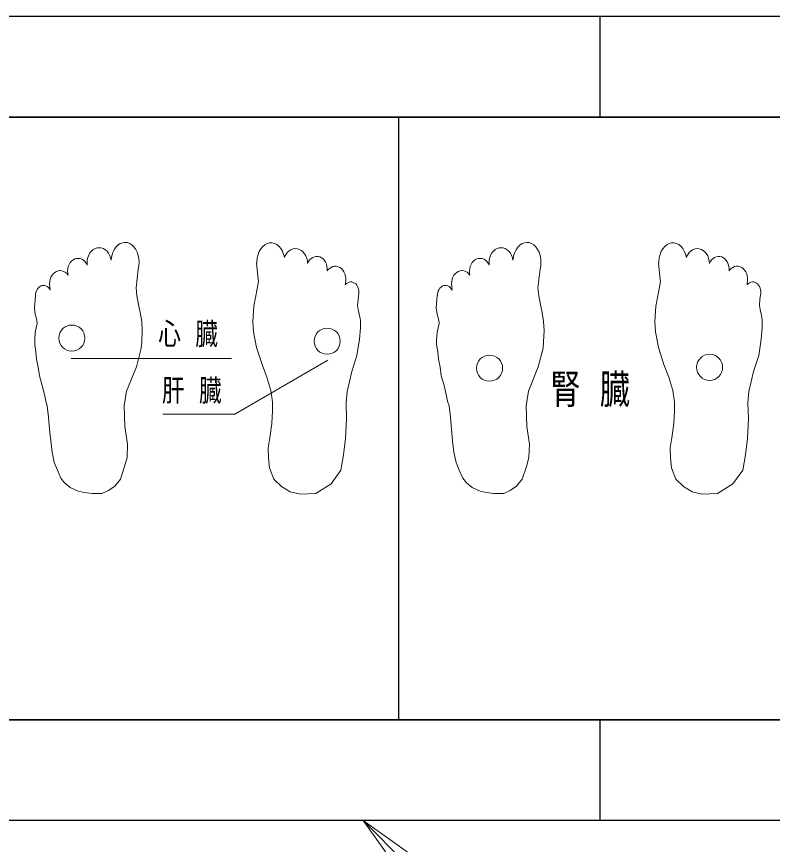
# Model space of a CAD drawing. Units: millimetres on the paper. Extents: x -365 to 0, y -5 to 257.
# Drawn here: x -251.27 to -236.23, y 177.94 to 194.42 of the extents above; entities that cross this region are included whole.
import ezdxf

# ---------------------------------------------------------------- set-up
doc = ezdxf.new("R2010")
doc.units = ezdxf.units.MM
doc.layers.add('LY_1', color=7, linetype='Continuous', lineweight=13)
doc.styles.add('ＭＳ ゴシック', font='')
doc.styles.get('ＭＳ ゴシック').set_extended_font_data('MS Gothic')

# ---------------------------------------------------------------- blocks, each defined once
blk = doc.blocks.new('open_arrow')
at = {"color": 0, "linetype": 'Continuous', "lineweight": -2}
blk.add_lwpolyline([(7.5, 1.25), (0, 0), (7.5, -1.25)], dxfattribs=at)

msp = doc.modelspace()

# ---------------------------------------------------------------- linework, layer by layer
at = {"layer": 'LY_1', "lineweight": 25}
for p, q in [((-239.663, 194.421), (-251.663, 194.421)), ((-227.663, 194.421), (-239.663, 194.421)), ((-239.663, 194.421), (-239.663, 192.421)), ((-239.663, 194.421), (-239.663, 192.421)), ((-251.663, 192.421), (-227.663, 192.421)), ((-239.663, 192.421), (-251.663, 192.421)), ((-243.663, 180.421), (-243.663, 192.421)), ((-227.663, 192.421), (-239.663, 192.421)), ((-239.663, 180.421), (-251.663, 180.421)), ((-251.663, 180.421), (-227.663, 180.421)), ((-239.663, 180.421), (-239.663, 178.421)), ((-227.663, 180.421), (-239.663, 180.421)), ((-239.663, 180.421), (-239.663, 178.421)), ((-239.663, 178.421), (-251.663, 178.421)), ((-227.663, 178.421), (-239.663, 178.421))]:
    msp.add_line(p, q, dxfattribs=at)
at = {"layer": 'LY_1'}
for p, q in [((-249.628, 189.821), (-249.67, 189.817)), ((-249.587, 189.816), (-249.628, 189.821)), ((-249.297, 189.831), (-249.331, 189.781)), ((-249.258, 189.871), (-249.297, 189.831)), ((-249.213, 189.901), (-249.258, 189.871)), ((-249.166, 189.92), (-249.213, 189.901)), ((-249.118, 189.927), (-249.166, 189.92)), ((-249.069, 189.921), (-249.118, 189.927)), ((-249.022, 189.904), (-249.069, 189.921)), ((-248.978, 189.875), (-249.022, 189.904)), ((-248.937, 189.835), (-248.978, 189.875)), ((-248.902, 189.787), (-248.937, 189.835)), ((-246.373, 189.846), (-246.41, 189.8)), ((-246.331, 189.881), (-246.373, 189.845)), ((-246.285, 189.905), (-246.331, 189.881)), ((-246.237, 189.917), (-246.285, 189.905)), ((-246.188, 189.918), (-246.237, 189.917)), ((-246.14, 189.906), (-246.188, 189.918)), ((-246.094, 189.882), (-246.14, 189.906)), ((-246.052, 189.848), (-246.094, 189.882)), ((-246.014, 189.803), (-246.052, 189.848)), ((-241.628, 189.821), (-241.67, 189.817)), ((-241.587, 189.816), (-241.628, 189.821)), ((-241.297, 189.831), (-241.331, 189.781)), ((-241.258, 189.871), (-241.297, 189.831)), ((-241.213, 189.901), (-241.258, 189.871)), ((-241.166, 189.92), (-241.213, 189.901)), ((-241.118, 189.927), (-241.166, 189.92)), ((-241.069, 189.921), (-241.118, 189.927)), ((-241.022, 189.904), (-241.069, 189.921)), ((-240.978, 189.875), (-241.022, 189.904)), ((-240.937, 189.835), (-240.978, 189.875)), ((-240.902, 189.787), (-240.937, 189.835)), ((-238.373, 189.846), (-238.41, 189.8)), ((-238.331, 189.881), (-238.373, 189.846)), ((-238.285, 189.905), (-238.331, 189.881)), ((-238.237, 189.917), (-238.285, 189.905)), ((-238.188, 189.918), (-238.237, 189.917)), ((-238.14, 189.906), (-238.188, 189.918)), ((-238.094, 189.882), (-238.14, 189.906)), ((-238.052, 189.848), (-238.094, 189.882)), ((-238.014, 189.803), (-238.052, 189.848)), ((-249.837, 189.673), (-249.855, 189.626)), ((-249.813, 189.716), (-249.837, 189.673)), ((-249.783, 189.753), (-249.813, 189.716)), ((-249.748, 189.782), (-249.783, 189.753)), ((-249.71, 189.804), (-249.748, 189.782)), ((-249.67, 189.817), (-249.71, 189.804)), ((-249.546, 189.802), (-249.587, 189.816)), ((-249.508, 189.779), (-249.546, 189.802)), ((-249.474, 189.749), (-249.508, 189.779)), ((-249.445, 189.712), (-249.474, 189.749)), ((-249.421, 189.669), (-249.445, 189.712)), ((-249.404, 189.621), (-249.421, 189.669)), ((-249.379, 189.66), (-249.391, 189.593)), ((-249.359, 189.723), (-249.379, 189.66)), ((-249.331, 189.781), (-249.359, 189.723)), ((-248.874, 189.73), (-248.902, 189.787)), ((-248.853, 189.667), (-248.874, 189.73)), ((-248.84, 189.6), (-248.853, 189.667)), ((-246.466, 189.686), (-246.482, 189.621)), ((-246.442, 189.747), (-246.466, 189.686)), ((-246.41, 189.8), (-246.442, 189.747)), ((-245.983, 189.75), (-246.014, 189.803)), ((-245.958, 189.69), (-245.983, 189.75)), ((-245.941, 189.624), (-245.958, 189.69)), ((-245.908, 189.692), (-245.931, 189.649)), ((-245.879, 189.73), (-245.908, 189.692)), ((-245.845, 189.76), (-245.879, 189.73)), ((-245.807, 189.783), (-245.845, 189.76)), ((-245.767, 189.797), (-245.807, 189.783)), ((-245.725, 189.803), (-245.767, 189.797)), ((-245.684, 189.799), (-245.725, 189.803)), ((-245.643, 189.786), (-245.684, 189.799)), ((-245.605, 189.764), (-245.643, 189.786)), ((-245.57, 189.735), (-245.605, 189.764)), ((-245.54, 189.699), (-245.57, 189.735)), ((-245.516, 189.656), (-245.54, 189.699)), ((-245.498, 189.609), (-245.516, 189.656)), ((-241.837, 189.673), (-241.855, 189.626)), ((-241.813, 189.716), (-241.837, 189.673)), ((-241.783, 189.753), (-241.813, 189.716)), ((-241.748, 189.782), (-241.783, 189.753)), ((-241.71, 189.804), (-241.748, 189.782)), ((-241.67, 189.817), (-241.71, 189.804)), ((-241.546, 189.802), (-241.587, 189.816)), ((-241.508, 189.779), (-241.546, 189.802)), ((-241.474, 189.749), (-241.508, 189.779)), ((-241.445, 189.712), (-241.474, 189.749)), ((-241.421, 189.669), (-241.445, 189.712)), ((-241.404, 189.621), (-241.421, 189.669)), ((-241.379, 189.66), (-241.391, 189.593)), ((-241.359, 189.723), (-241.379, 189.66)), ((-241.331, 189.781), (-241.359, 189.723)), ((-240.874, 189.73), (-240.902, 189.787)), ((-240.853, 189.667), (-240.874, 189.73)), ((-240.84, 189.6), (-240.853, 189.667)), ((-238.466, 189.686), (-238.482, 189.621)), ((-238.442, 189.747), (-238.466, 189.686)), ((-238.41, 189.8), (-238.442, 189.747)), ((-237.983, 189.75), (-238.014, 189.803)), ((-237.958, 189.69), (-237.983, 189.75)), ((-237.941, 189.624), (-237.958, 189.69)), ((-237.908, 189.692), (-237.931, 189.649)), ((-237.879, 189.73), (-237.908, 189.692)), ((-237.845, 189.76), (-237.879, 189.73)), ((-237.807, 189.783), (-237.845, 189.76)), ((-237.767, 189.797), (-237.807, 189.783)), ((-237.725, 189.803), (-237.767, 189.797)), ((-237.684, 189.799), (-237.725, 189.803)), ((-237.643, 189.786), (-237.684, 189.799)), ((-237.605, 189.764), (-237.643, 189.786)), ((-237.57, 189.735), (-237.605, 189.764)), ((-237.54, 189.699), (-237.57, 189.735)), ((-237.516, 189.656), (-237.54, 189.699)), ((-237.498, 189.609), (-237.516, 189.656)), ((-250.205, 189.523), (-250.227, 189.487)), ((-250.179, 189.554), (-250.205, 189.523)), ((-250.149, 189.579), (-250.179, 189.554)), ((-250.115, 189.597), (-250.149, 189.579)), ((-250.08, 189.607), (-250.115, 189.597)), ((-250.044, 189.609), (-250.08, 189.607)), ((-250.008, 189.604), (-250.044, 189.609)), ((-249.973, 189.591), (-250.008, 189.604)), ((-249.941, 189.57), (-249.973, 189.591)), ((-249.912, 189.543), (-249.941, 189.57)), ((-249.887, 189.51), (-249.912, 189.543)), ((-249.867, 189.472), (-249.887, 189.51)), ((-249.866, 189.576), (-249.87, 189.524)), ((-249.87, 189.524), (-249.867, 189.472)), ((-249.855, 189.626), (-249.866, 189.576)), ((-249.394, 189.57), (-249.404, 189.621)), ((-249.391, 189.593), (-249.394, 189.57)), ((-248.835, 189.53), (-248.84, 189.6)), ((-248.839, 189.461), (-248.835, 189.53)), ((-246.497, 189.514), (-246.466, 189.197)), ((-246.49, 189.552), (-246.491, 189.514)), ((-246.482, 189.621), (-246.49, 189.552)), ((-245.931, 189.649), (-245.941, 189.624)), ((-245.486, 189.559), (-245.498, 189.609)), ((-245.482, 189.507), (-245.486, 189.559)), ((-245.464, 189.543), (-245.482, 189.507)), ((-245.44, 189.577), (-245.464, 189.543)), ((-245.411, 189.605), (-245.44, 189.577)), ((-245.379, 189.627), (-245.411, 189.605)), ((-245.345, 189.641), (-245.379, 189.627)), ((-245.309, 189.647), (-245.345, 189.641)), ((-245.273, 189.646), (-245.309, 189.647)), ((-245.237, 189.637), (-245.273, 189.646)), ((-245.203, 189.62), (-245.237, 189.637)), ((-245.173, 189.596), (-245.203, 189.62)), ((-245.146, 189.566), (-245.173, 189.596)), ((-245.123, 189.53), (-245.146, 189.566)), ((-245.106, 189.49), (-245.123, 189.53)), ((-245.095, 189.447), (-245.106, 189.49)), ((-242.205, 189.523), (-242.227, 189.487)), ((-242.179, 189.554), (-242.205, 189.523)), ((-242.149, 189.579), (-242.179, 189.554)), ((-242.115, 189.597), (-242.149, 189.579)), ((-242.08, 189.607), (-242.115, 189.597)), ((-242.044, 189.609), (-242.08, 189.607)), ((-242.008, 189.604), (-242.044, 189.609)), ((-241.973, 189.591), (-242.008, 189.604)), ((-241.941, 189.57), (-241.973, 189.591)), ((-241.912, 189.543), (-241.941, 189.57)), ((-241.887, 189.51), (-241.912, 189.543)), ((-241.867, 189.472), (-241.887, 189.51)), ((-241.866, 189.576), (-241.87, 189.524)), ((-241.87, 189.524), (-241.867, 189.472)), ((-241.855, 189.626), (-241.866, 189.576)), ((-241.394, 189.57), (-241.404, 189.621)), ((-241.391, 189.593), (-241.394, 189.57)), ((-240.835, 189.53), (-240.84, 189.6)), ((-240.839, 189.461), (-240.835, 189.53)), ((-238.497, 189.514), (-238.466, 189.197)), ((-238.49, 189.552), (-238.491, 189.514)), ((-238.482, 189.621), (-238.49, 189.552)), ((-237.931, 189.649), (-237.941, 189.624)), ((-237.486, 189.559), (-237.498, 189.609)), ((-237.482, 189.507), (-237.486, 189.559)), ((-237.464, 189.543), (-237.482, 189.507)), ((-237.44, 189.577), (-237.464, 189.543)), ((-237.411, 189.605), (-237.44, 189.577)), ((-237.379, 189.627), (-237.411, 189.605)), ((-237.345, 189.641), (-237.379, 189.627)), ((-237.309, 189.647), (-237.345, 189.641)), ((-237.273, 189.646), (-237.309, 189.647)), ((-237.237, 189.637), (-237.273, 189.646)), ((-237.203, 189.62), (-237.237, 189.637)), ((-237.173, 189.596), (-237.203, 189.62)), ((-237.146, 189.566), (-237.173, 189.596)), ((-237.123, 189.53), (-237.146, 189.566)), ((-237.106, 189.49), (-237.123, 189.53)), ((-237.095, 189.447), (-237.106, 189.49)), ((-250.513, 189.329), (-250.543, 189.303)), ((-250.481, 189.349), (-250.513, 189.329)), ((-250.446, 189.361), (-250.481, 189.349)), ((-250.41, 189.365), (-250.446, 189.361)), ((-250.373, 189.362), (-250.41, 189.365)), ((-250.338, 189.35), (-250.373, 189.362)), ((-250.305, 189.331), (-250.338, 189.35)), ((-250.275, 189.306), (-250.305, 189.331)), ((-250.254, 189.403), (-250.258, 189.358)), ((-250.258, 189.358), (-250.256, 189.313)), ((-250.244, 189.446), (-250.254, 189.403)), ((-250.227, 189.487), (-250.244, 189.446)), ((-248.895, 189.021), (-248.851, 189.393)), ((-248.851, 189.393), (-248.839, 189.461)), ((-245.089, 189.402), (-245.095, 189.447)), ((-245.09, 189.357), (-245.089, 189.402)), ((-245.075, 189.378), (-245.09, 189.357)), ((-245.047, 189.407), (-245.075, 189.378)), ((-245.015, 189.429), (-245.047, 189.407)), ((-244.981, 189.444), (-245.015, 189.429)), ((-244.945, 189.452), (-244.981, 189.444)), ((-244.909, 189.451), (-244.945, 189.452)), ((-244.873, 189.443), (-244.909, 189.451)), ((-244.839, 189.427), (-244.873, 189.443)), ((-244.808, 189.404), (-244.839, 189.427)), ((-244.781, 189.374), (-244.808, 189.404)), ((-244.758, 189.339), (-244.781, 189.374)), ((-244.74, 189.3), (-244.758, 189.339)), ((-242.513, 189.329), (-242.543, 189.303)), ((-242.481, 189.349), (-242.513, 189.329)), ((-242.446, 189.361), (-242.481, 189.349)), ((-242.41, 189.365), (-242.446, 189.361)), ((-242.373, 189.362), (-242.41, 189.365)), ((-242.338, 189.35), (-242.373, 189.362)), ((-242.305, 189.331), (-242.338, 189.35)), ((-242.275, 189.306), (-242.305, 189.331)), ((-242.254, 189.403), (-242.258, 189.358)), ((-242.258, 189.358), (-242.256, 189.313)), ((-242.244, 189.446), (-242.254, 189.403)), ((-242.227, 189.487), (-242.244, 189.446)), ((-240.895, 189.021), (-240.851, 189.393)), ((-240.851, 189.393), (-240.839, 189.461)), ((-237.089, 189.402), (-237.095, 189.447)), ((-237.09, 189.357), (-237.089, 189.402)), ((-237.075, 189.378), (-237.09, 189.357)), ((-237.047, 189.407), (-237.075, 189.378)), ((-237.015, 189.429), (-237.047, 189.407)), ((-236.981, 189.444), (-237.015, 189.429)), ((-236.945, 189.452), (-236.981, 189.444)), ((-236.909, 189.451), (-236.945, 189.452)), ((-236.873, 189.443), (-236.909, 189.451)), ((-236.839, 189.427), (-236.873, 189.443)), ((-236.808, 189.404), (-236.839, 189.427)), ((-236.781, 189.374), (-236.808, 189.404)), ((-236.758, 189.339), (-236.781, 189.374)), ((-236.74, 189.3), (-236.758, 189.339)), ((-250.604, 189.192), (-250.613, 189.148)), ((-250.589, 189.233), (-250.604, 189.192)), ((-250.568, 189.271), (-250.589, 189.233)), ((-250.543, 189.303), (-250.568, 189.271)), ((-250.25, 189.274), (-250.275, 189.306)), ((-250.256, 189.313), (-250.25, 189.274)), ((-246.466, 189.197), (-246.456, 189.146)), ((-244.728, 189.257), (-244.74, 189.3)), ((-244.729, 189.122), (-244.723, 189.167)), ((-244.722, 189.212), (-244.728, 189.257)), ((-244.723, 189.167), (-244.722, 189.212)), ((-242.604, 189.192), (-242.613, 189.148)), ((-242.589, 189.233), (-242.604, 189.192)), ((-242.568, 189.271), (-242.589, 189.233)), ((-242.543, 189.303), (-242.568, 189.271)), ((-242.25, 189.274), (-242.275, 189.306)), ((-242.256, 189.313), (-242.25, 189.274)), ((-238.466, 189.197), (-238.456, 189.146)), ((-236.728, 189.257), (-236.74, 189.3)), ((-236.729, 189.122), (-236.723, 189.167)), ((-236.722, 189.212), (-236.728, 189.257)), ((-236.723, 189.167), (-236.722, 189.212)), ((-250.846, 189.017), (-250.865, 188.992)), ((-250.824, 189.038), (-250.846, 189.017)), ((-250.799, 189.055), (-250.824, 189.038)), ((-250.773, 189.065), (-250.799, 189.055)), ((-250.745, 189.07), (-250.773, 189.065)), ((-250.717, 189.068), (-250.745, 189.07)), ((-250.69, 189.061), (-250.717, 189.068)), ((-250.664, 189.047), (-250.69, 189.061)), ((-250.641, 189.028), (-250.664, 189.047)), ((-250.62, 189.005), (-250.641, 189.028)), ((-250.603, 188.977), (-250.62, 189.005)), ((-250.613, 189.148), (-250.616, 189.103)), ((-250.616, 189.103), (-250.612, 189.058)), ((-250.612, 189.058), (-250.609, 189.041)), ((-250.609, 189.041), (-250.603, 188.977)), ((-248.895, 189.021), (-248.877, 188.863)), ((-246.486, 189.002), (-246.548, 188.654)), ((-246.456, 189.146), (-246.486, 189.002)), ((-244.729, 189.122), (-244.731, 189.083)), ((-244.729, 189.086), (-244.731, 189.083)), ((-244.707, 189.107), (-244.729, 189.086)), ((-244.682, 189.124), (-244.707, 189.107)), ((-244.656, 189.135), (-244.682, 189.124)), ((-244.628, 189.14), (-244.656, 189.135)), ((-244.6, 189.138), (-244.628, 189.14)), ((-244.573, 189.131), (-244.6, 189.138)), ((-244.547, 189.118), (-244.573, 189.131)), ((-244.523, 189.1), (-244.547, 189.118)), ((-244.503, 189.077), (-244.523, 189.1)), ((-244.485, 189.049), (-244.503, 189.077)), ((-244.472, 189.018), (-244.485, 189.049)), ((-244.464, 188.985), (-244.472, 189.018)), ((-242.846, 189.017), (-242.865, 188.992)), ((-242.824, 189.038), (-242.846, 189.017)), ((-242.799, 189.055), (-242.824, 189.038)), ((-242.773, 189.065), (-242.799, 189.055)), ((-242.745, 189.07), (-242.773, 189.065)), ((-242.717, 189.068), (-242.745, 189.07)), ((-242.69, 189.061), (-242.717, 189.068)), ((-242.664, 189.047), (-242.69, 189.061)), ((-242.641, 189.028), (-242.664, 189.047)), ((-242.62, 189.005), (-242.641, 189.028)), ((-242.603, 188.977), (-242.62, 189.005)), ((-242.613, 189.148), (-242.616, 189.103)), ((-242.616, 189.103), (-242.612, 189.058)), ((-242.612, 189.058), (-242.609, 189.041)), ((-242.609, 189.041), (-242.603, 188.977)), ((-240.895, 189.021), (-240.877, 188.863)), ((-238.486, 189.002), (-238.548, 188.654)), ((-238.456, 189.146), (-238.486, 189.002)), ((-236.729, 189.122), (-236.731, 189.083)), ((-236.729, 189.086), (-236.731, 189.083)), ((-236.707, 189.107), (-236.729, 189.086)), ((-236.682, 189.124), (-236.707, 189.107)), ((-236.656, 189.135), (-236.682, 189.124)), ((-236.628, 189.14), (-236.656, 189.135)), ((-236.6, 189.138), (-236.628, 189.14)), ((-236.573, 189.131), (-236.6, 189.138)), ((-236.547, 189.118), (-236.573, 189.131)), ((-236.523, 189.1), (-236.547, 189.118)), ((-236.503, 189.077), (-236.523, 189.1)), ((-236.485, 189.049), (-236.503, 189.077)), ((-236.472, 189.018), (-236.485, 189.049)), ((-236.464, 188.985), (-236.472, 189.018)), ((-250.9, 188.869), (-250.919, 188.624)), ((-250.897, 188.896), (-250.898, 188.869)), ((-250.891, 188.93), (-250.897, 188.896)), ((-250.88, 188.962), (-250.891, 188.93)), ((-250.865, 188.992), (-250.88, 188.962)), ((-248.877, 188.863), (-248.839, 188.658)), ((-244.461, 188.916), (-244.477, 188.791)), ((-244.46, 188.951), (-244.464, 188.985)), ((-244.461, 188.916), (-244.46, 188.951)), ((-242.9, 188.869), (-242.919, 188.624)), ((-242.897, 188.896), (-242.898, 188.869)), ((-242.891, 188.93), (-242.897, 188.896)), ((-242.88, 188.962), (-242.891, 188.93)), ((-242.865, 188.991), (-242.88, 188.962)), ((-240.877, 188.863), (-240.839, 188.658)), ((-236.461, 188.916), (-236.477, 188.791)), ((-236.46, 188.951), (-236.464, 188.985)), ((-236.461, 188.916), (-236.46, 188.951)), ((-244.477, 188.791), (-244.487, 188.671)), ((-244.487, 188.671), (-244.475, 188.593)), ((-236.477, 188.791), (-236.487, 188.671)), ((-236.487, 188.671), (-236.475, 188.593)), ((-250.919, 188.624), (-250.905, 188.497)), ((-248.839, 188.658), (-248.811, 188.528)), ((-248.811, 188.528), (-248.783, 188.351)), ((-246.548, 188.654), (-246.568, 188.347)), ((-244.475, 188.593), (-244.447, 188.471)), ((-242.919, 188.624), (-242.905, 188.497)), ((-240.839, 188.658), (-240.811, 188.528)), ((-240.811, 188.528), (-240.783, 188.351)), ((-238.548, 188.654), (-238.568, 188.347)), ((-236.475, 188.593), (-236.447, 188.471)), ((-250.905, 188.497), (-250.869, 188.377)), ((-250.869, 188.377), (-250.862, 188.307)), ((-248.783, 188.351), (-248.774, 188.174)), ((-246.568, 188.347), (-246.558, 188.143)), ((-244.447, 188.471), (-244.43, 188.378)), ((-244.43, 188.225), (-244.43, 188.378)), ((-242.905, 188.497), (-242.869, 188.377)), ((-242.869, 188.377), (-242.862, 188.307)), ((-240.783, 188.351), (-240.774, 188.174)), ((-238.568, 188.347), (-238.558, 188.143)), ((-236.447, 188.471), (-236.43, 188.378)), ((-236.43, 188.225), (-236.43, 188.378)), ((-250.876, 188.258), (-250.905, 188.131)), ((-250.862, 188.307), (-250.876, 188.258)), ((-248.774, 188.174), (-248.783, 187.95)), ((-244.45, 188), (-244.43, 188.225)), ((-242.876, 188.258), (-242.905, 188.131)), ((-242.862, 188.307), (-242.876, 188.258)), ((-240.774, 188.174), (-240.783, 187.95)), ((-236.45, 188), (-236.43, 188.225)), ((-250.905, 188.131), (-250.912, 187.983)), ((-246.558, 188.143), (-246.497, 187.836)), ((-242.905, 188.131), (-242.912, 187.983)), ((-238.558, 188.143), (-238.497, 187.836)), ((-250.912, 187.983), (-250.912, 187.891)), ((-250.912, 187.891), (-250.89, 187.751)), ((-248.783, 187.95), (-248.791, 187.823)), ((-244.501, 187.672), (-244.45, 188)), ((-242.912, 187.983), (-242.912, 187.891)), ((-242.912, 187.891), (-242.89, 187.751)), ((-240.783, 187.95), (-240.791, 187.823)), ((-236.501, 187.672), (-236.45, 188)), ((-250.89, 187.751), (-250.876, 187.603)), ((-248.889, 187.45), (-248.791, 187.823)), ((-246.497, 187.836), (-246.388, 187.496)), ((-242.89, 187.751), (-242.876, 187.603)), ((-240.889, 187.45), (-240.791, 187.823)), ((-238.497, 187.836), (-238.388, 187.496)), ((-250.876, 187.603), (-250.841, 187.441)), ((-250.19, 187.617), (-246.993, 187.617)), ((-246.931, 186.509), (-245.075, 187.585)), ((-244.603, 187.355), (-244.501, 187.672)), ((-242.876, 187.603), (-242.841, 187.441)), ((-236.603, 187.355), (-236.501, 187.672)), ((-250.841, 187.441), (-250.82, 187.272)), ((-249.083, 186.963), (-248.889, 187.45)), ((-246.388, 187.496), (-246.291, 187.241)), ((-244.696, 186.956), (-244.603, 187.355)), ((-242.841, 187.441), (-242.82, 187.272)), ((-241.083, 186.963), (-240.889, 187.45)), ((-238.388, 187.496), (-238.291, 187.241)), ((-236.696, 186.956), (-236.603, 187.355)), ((-250.82, 187.272), (-250.764, 187.075)), ((-246.291, 187.241), (-246.212, 186.978)), ((-242.82, 187.272), (-242.764, 187.075)), ((-238.291, 187.241), (-238.212, 186.978)), ((-250.764, 187.075), (-250.721, 186.898)), ((-242.764, 187.075), (-242.721, 186.898)), ((-250.721, 186.898), (-250.693, 186.765)), ((-249.132, 186.671), (-249.083, 186.963)), ((-246.212, 186.978), (-246.177, 186.75)), ((-244.716, 186.731), (-244.696, 186.956)), ((-242.721, 186.898), (-242.693, 186.765)), ((-241.132, 186.671), (-241.083, 186.963)), ((-238.212, 186.978), (-238.177, 186.75)), ((-236.716, 186.731), (-236.696, 186.956)), ((-250.693, 186.765), (-250.665, 186.673)), ((-246.177, 186.75), (-246.177, 186.574)), ((-244.706, 186.413), (-244.716, 186.731)), ((-242.693, 186.765), (-242.665, 186.673)), ((-238.177, 186.75), (-238.177, 186.574)), ((-236.706, 186.413), (-236.716, 186.731)), ((-250.665, 186.673), (-250.637, 186.448)), ((-249.116, 186.265), (-249.132, 186.671)), ((-246.177, 186.574), (-246.194, 186.32)), ((-242.665, 186.673), (-242.637, 186.448)), ((-241.116, 186.265), (-241.132, 186.671)), ((-238.177, 186.574), (-238.194, 186.32)), ((-250.637, 186.448), (-250.616, 186.201)), ((-248.365, 186.509), (-246.931, 186.509)), ((-244.726, 186.025), (-244.706, 186.413)), ((-242.637, 186.448), (-242.616, 186.201)), ((-236.726, 186.025), (-236.706, 186.413)), ((-250.616, 186.201), (-250.595, 185.976)), ((-249.067, 185.909), (-249.116, 186.265)), ((-246.194, 186.32), (-246.23, 186.039)), ((-242.616, 186.201), (-242.595, 185.976)), ((-241.067, 185.909), (-241.116, 186.265)), ((-238.194, 186.32), (-238.23, 186.039)), ((-246.23, 186.039), (-246.265, 185.837)), ((-238.23, 186.039), (-238.265, 185.837)), ((-250.595, 185.976), (-250.567, 185.751)), ((-249.074, 185.645), (-249.067, 185.909)), ((-244.767, 185.697), (-244.726, 186.025)), ((-242.595, 185.976), (-242.567, 185.751)), ((-241.074, 185.645), (-241.067, 185.909)), ((-236.767, 185.697), (-236.726, 186.025)), ((-250.567, 185.751), (-250.524, 185.546)), ((-246.265, 185.837), (-246.256, 185.635)), ((-242.567, 185.751), (-242.524, 185.546)), ((-238.265, 185.837), (-238.256, 185.635)), ((-250.524, 185.546), (-250.461, 185.391)), ((-249.123, 185.469), (-249.074, 185.645)), ((-246.256, 185.635), (-246.238, 185.442)), ((-244.818, 185.39), (-244.767, 185.697)), ((-242.524, 185.546), (-242.461, 185.391)), ((-241.123, 185.469), (-241.074, 185.645)), ((-238.256, 185.635), (-238.238, 185.442)), ((-236.818, 185.39), (-236.767, 185.697)), ((-250.461, 185.391), (-250.39, 185.236)), ((-249.207, 185.215), (-249.123, 185.469)), ((-246.238, 185.442), (-246.151, 185.214)), ((-245.013, 185.124), (-244.818, 185.39)), ((-242.461, 185.391), (-242.39, 185.236)), ((-241.207, 185.215), (-241.123, 185.469)), ((-238.238, 185.442), (-238.151, 185.214)), ((-237.013, 185.124), (-236.818, 185.39)), ((-250.39, 185.236), (-250.32, 185.138)), ((-249.32, 185.074), (-249.207, 185.215)), ((-246.151, 185.214), (-246.001, 185.065)), ((-242.39, 185.236), (-242.32, 185.138)), ((-241.32, 185.074), (-241.207, 185.215)), ((-238.151, 185.214), (-238.001, 185.065)), ((-250.32, 185.138), (-250.207, 185.046)), ((-250.207, 185.046), (-250.045, 184.976)), ((-249.447, 184.99), (-249.32, 185.074)), ((-246.001, 185.065), (-245.826, 184.959)), ((-245.32, 184.93), (-245.013, 185.124)), ((-242.32, 185.138), (-242.207, 185.046)), ((-242.207, 185.046), (-242.045, 184.976)), ((-241.447, 184.99), (-241.32, 185.074)), ((-238.001, 185.065), (-237.826, 184.959)), ((-237.32, 184.93), (-237.013, 185.124)), ((-250.045, 184.976), (-249.926, 184.948)), ((-249.926, 184.948), (-249.771, 184.927)), ((-249.771, 184.927), (-249.574, 184.927)), ((-249.574, 184.927), (-249.447, 184.99)), ((-245.826, 184.959), (-245.624, 184.916)), ((-245.624, 184.916), (-245.32, 184.93)), ((-242.045, 184.976), (-241.926, 184.948)), ((-241.926, 184.948), (-241.771, 184.927)), ((-241.771, 184.927), (-241.574, 184.927)), ((-241.574, 184.927), (-241.447, 184.99)), ((-237.826, 184.959), (-237.624, 184.916)), ((-237.624, 184.916), (-237.32, 184.93)), ((-244.377, 178.421), (-238.218, 172.262))]:
    msp.add_line(p, q, dxfattribs=at)
for centre in [(-250.174, 188.022), (-245.091, 187.96), (-241.859, 187.423), (-237.479, 187.44)]:
    msp.add_circle(centre, 0.26, dxfattribs=at)

# ---------------------------------------------------------------- block references
at = {"layer": 'LY_1', "xscale": 0.4, "yscale": 0.4, "rotation": 315}
msp.add_blockref('open_arrow', (-244.377, 178.421), dxfattribs=at)

# ---------------------------------------------------------------- texts
at = {"layer": 'LY_1', "attachment_point": 4, "style": 'ＭＳ ゴシック'}
for s, insert, char_height in [('\\T1.64;\\W0.75;心臓', (-248.454, 188.084), 0.4399), ('\\T1.64;\\W0.75;腎臓', (-240.648, 186.976), 0.5865), ('\\T1.64;\\W0.75;肝臓', (-248.381, 186.958), 0.4399)]:
    msp.add_mtext(s, dxfattribs=dict(at, insert=insert, char_height=char_height))

doc.saveas('drawing.dxf')
